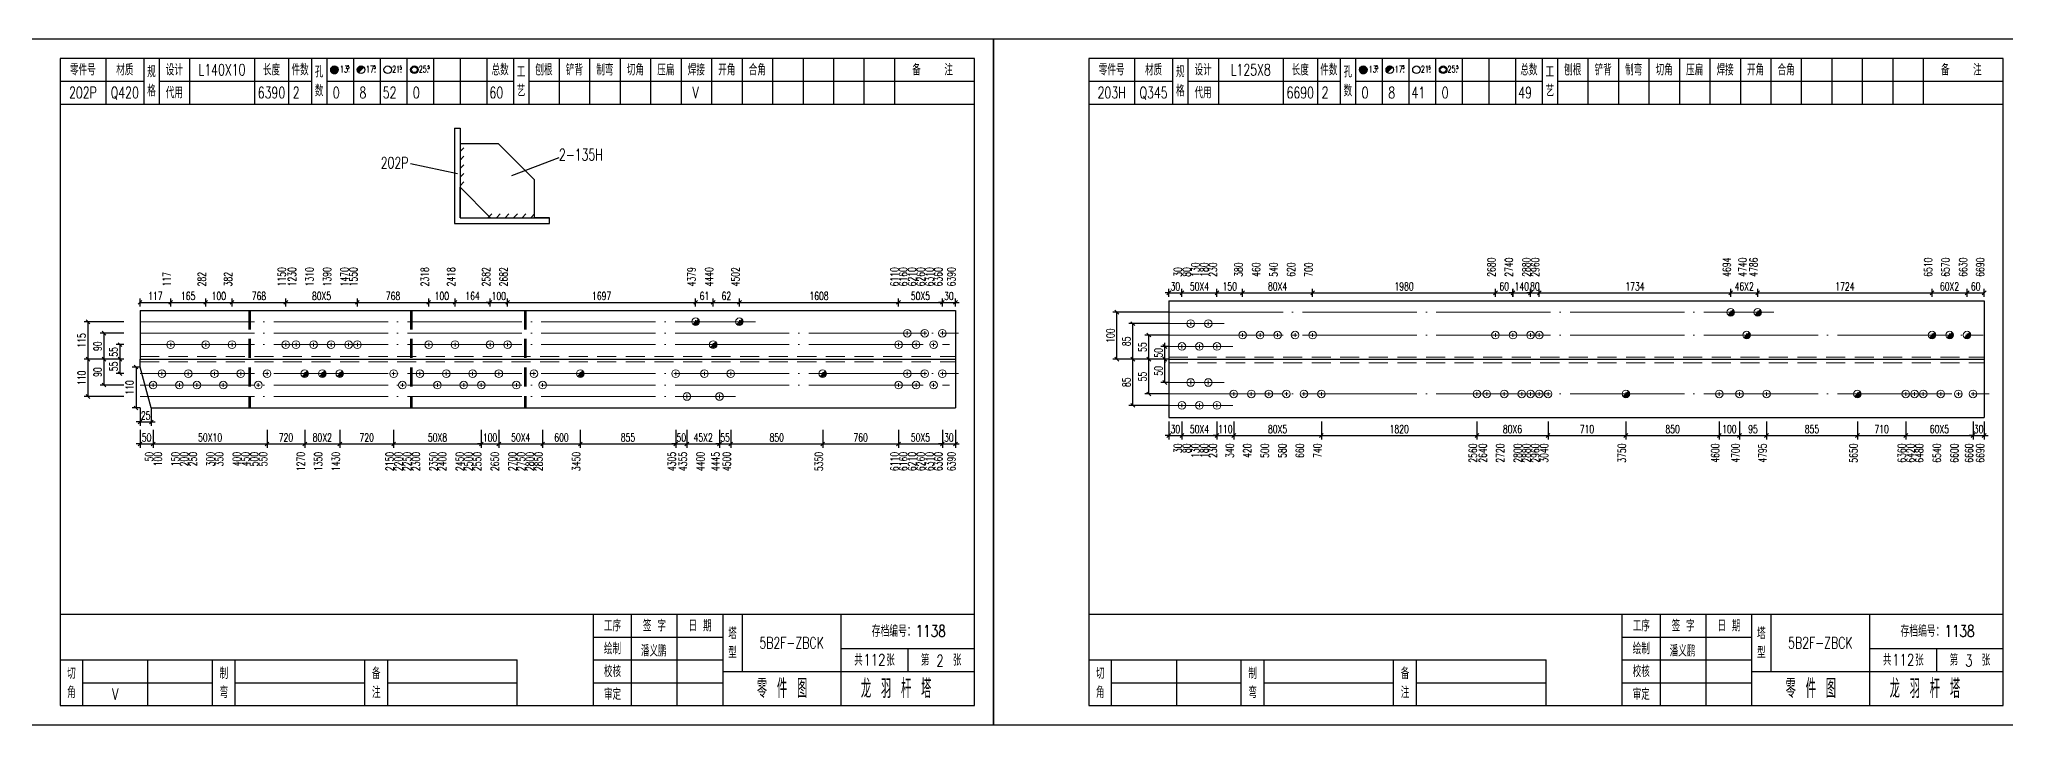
# Model space of a CAD drawing. Header units: millimetres. Extents: x 0 to 30240, y -10896 to -1348.
# Drawn here: x 290 to 806, y -2069 to -1889 of the extents above; entities that cross this region are included whole.
import ezdxf
from ezdxf.enums import TextEntityAlignment as Align

# ---------------------------------------------------------------- set-up
doc = ezdxf.new("R2010")
doc.units = ezdxf.units.MM
doc.header["$LTSCALE"] = 20
doc.header["$PDMODE"] = 1
doc.linetypes.add('DASHDOT2X', pattern=[1.75, 1.5, -0.125, 0, -0.125])
doc.linetypes.add('HIDDEN', pattern=[0.375, 0.25, -0.125])
for name, color, linetype, lineweight in [('1', 7, 'Continuous', 25), ('11', 3, 'Continuous', 13), ('2', 1, 'HIDDEN', 13), ('5', 1, 'Continuous', 13), ('7', 2, 'DASHDOT2X', 13)]:
    doc.layers.add(name, color=color, linetype=linetype, lineweight=lineweight)
doc.styles.get("Standard").update_dxf_attribs({"font": 'simplex', "width": 0.7, "bigfont": 'gbhzfs.shx'})
doc.styles.add('SYMBOL_TXT', font='txt.shx', dxfattribs={"width": 0.6})
doc.styles.add('TITLE_TXT', font='simplex.shx', dxfattribs={"width": 0.75, "height": 2.5, "bigfont": 'gbhzfs.shx'})
doc.dimstyles.get("Standard").update_dxf_attribs({"dimtxt": 2.1, "dimasz": 1, "dimexe": 1.05, "dimexo": 0, "dimgap": 0.63, "dimtad": 1, "dimzin": 0, "dimdsep": 46, "dimtxsty": 'standard', "dimblk": 'OBLIQUE', "dimblk1": 'OBLIQUE', "dimblk2": 'OBLIQUE', "dimcen": 0.09, "dimadec": 0, "dimazin": 0, "dimtfac": 1, "dimtdec": 1, "dimtix": 1, "dimtmove": 0, "dimatfit": 3, "dimfxl": 0, "dimtolj": 1, "dimtzin": 0, "dimarcsym": 0})
pattern_1 = [(0, (-3, 0), (0, 0.0125), [])]

# ---------------------------------------------------------------- blocks, each defined once
blk = doc.blocks.new('M12_HOLE')
h = blk.add_hatch()
h.set_pattern_fill('LINE', scale=0.1, style=0)
h.set_pattern_definition(pattern_1)
h.paths.add_polyline_path([(-5, 0, 1), (-1, 0, 1)])
at = {"color": 7}
blk.add_circle((-3, 0), 2, dxfattribs=at)
at = {"color": 7, "attachment_point": 1, "style": 'SYMBOL_TXT'}
for s, insert, char_height, width in [('13\\f??|b0|i0|c0|p54;.', (-0.1, 2.1), 3.5, 5.707), ('5', (3.7, 2.3), 1.8, 2.931)]:
    blk.add_mtext(s, dxfattribs=dict(at, insert=insert, char_height=char_height, width=width))
blk = doc.blocks.new('M16_HOLE')
h = blk.add_hatch()
h.set_pattern_fill('LINE', scale=0.1, style=0)
h.set_pattern_definition(pattern_1)
h.paths.add_polyline_path([(-1.6, 1.4, 0.668179), (-5, 0, 0.198912), (-4.4, -1.4)])
at = {"color": 7}
blk.add_circle((-3, 0), 2, dxfattribs=at)
at = {"color": 7, "attachment_point": 1, "style": 'SYMBOL_TXT'}
for s, insert, char_height, width in [('17.', (-0.4, 2.1), 3.5, 6.316), ('5', (3.6, 2.3), 1.8, 1.822)]:
    blk.add_mtext(s, dxfattribs=dict(at, insert=insert, char_height=char_height, width=width))
blk = doc.blocks.new('M20_HOLE')
at = {"color": 7}
blk.add_circle((-3, 0), 2, dxfattribs=at)
at = {"color": 7, "attachment_point": 1, "style": 'SYMBOL_TXT'}
for s, insert, char_height, width in [('21.', (-0.7, 2), 3.5, 6.074), ('5', (3.3, 2), 1.8, 1.458)]:
    blk.add_mtext(s, dxfattribs=dict(at, insert=insert, char_height=char_height, width=width))
blk = doc.blocks.new('M24_HOLE')
at = {"color": 7}
for radius in [2, 1.5]:
    blk.add_circle((-3, 0), radius, dxfattribs=at)
at = {"color": 7, "attachment_point": 1, "style": 'SYMBOL_TXT'}
for s, insert, char_height, width in [('25.', (-0.7, 2.1), 3.5, 2.429), ('5', (3.9, 2.3), 1.8, 1.944)]:
    blk.add_mtext(s, dxfattribs=dict(at, insert=insert, char_height=char_height, width=width))
blk = doc.blocks.new('JgCard')
for p, q in [((270, 180), (0, 180)), ((0, 180), (0, 0)), ((270, 0), (270, 180)), ((265, 175), (25, 175)), ((25, 175), (25, 5)), ((37, 175), (37, 163)), ((47, 175), (47, 163)), ((51, 175), (51, 163)), ((59, 175), (59, 163)), ((76, 175), (76, 163)), ((85, 175), (85, 163)), ((91, 175), (91, 163)), ((95, 175), (95, 163)), ((102, 175), (102, 163)), ((109, 175), (109, 163)), ((116, 175), (116, 163)), ((123, 175), (123, 163)), ((130, 175), (130, 163)), ((137, 175), (137, 163)), ((144, 175), (144, 163)), ((148, 175), (148, 163)), ((156, 175), (156, 163)), ((164, 175), (164, 163)), ((172, 175), (172, 163)), ((180, 175), (180, 163)), ((188, 175), (188, 163)), ((196, 175), (196, 163)), ((204, 175), (204, 163)), ((212, 175), (212, 163)), ((220, 175), (220, 163)), ((228, 175), (228, 163)), ((236, 175), (236, 163)), ((244, 175), (244, 163)), ((265, 5), (265, 175)), ((25, 169), (47, 169)), ((51, 169), (91, 169)), ((95, 169), (144, 169)), ((148, 169), (265, 169)), ((25, 163), (265, 163)), ((25, 29), (265, 29)), ((165, 5), (165, 29)), ((175, 5), (175, 29)), ((187, 5), (187, 29)), ((199, 5), (199, 29)), ((204, 29), (204, 14)), ((230, 5), (230, 29)), ((165, 23), (199, 23)), ((25, 17), (145, 17)), ((31, 5), (31, 17)), ((48, 17), (48, 5)), ((65, 5), (65, 17)), ((71, 5), (71, 17)), ((105, 5), (105, 17)), ((111, 5), (111, 17)), ((145, 5), (145, 17)), ((165, 17), (199, 17)), ((230, 20), (265, 20)), ((247.5, 20), (247.5, 14)), ((31, 11), (65, 11)), ((71, 11), (105, 11)), ((111, 11), (145, 11)), ((165, 11), (199, 11)), ((199, 14), (265, 14)), ((0, 0), (270, 0)), ((25, 5), (265, 5))]:
    blk.add_line(p, q)
blk.add_lwpolyline([(96.03, 171.99, -1), (98.03, 171.99, -1)], format="xyb", close=True)
blk.add_point((145, 96))
at = {"xscale": 0.5, "yscale": 0.5, "zscale": 0.5}
for name, p in [('M12_HOLE', (98.53, 171.99)), ('M16_HOLE', (105.5, 172)), ('M20_HOLE', (112.5, 172)), ('M24_HOLE', (119.5, 172))]:
    blk.add_blockref(name, p, dxfattribs=at)
at = {"style": 'TITLE_TXT', "width": 0.75}
for s, height, p in [('存档编号：1138', 3.076, (238.02, 23.07)), ('潘义鹏', 3, (177.45, 17.91)), ('龙 羽 杆 塔', 5, (235.17, 6.97))]:
    blk.add_text(s, height=height, dxfattribs=at).set_placement(p)
at = {"attachment_point": 5, "style": 'TITLE_TXT'}
for s, insert, char_height, width in [('零件号', (31, 172), 3, 15), ('材质', (42, 172), 3, 8), ('规格', (49, 169), 3, 4), ('设计', (55, 172), 3, 8), ('长度', (80.5, 172), 3, 8), ('件数', (88, 172), 3, 6), ('孔数', (93, 169), 3, 4), ('总数', (140.5, 172), 3, 7), ('工\\P艺', (146, 169), 3, 4), ('刨根', (152, 172), 3, 8), ('铲背', (160, 172), 3, 8), ('制弯', (168, 172), 3, 8), ('切角', (176, 172), 3, 8), ('压扁', (184, 172), 3, 8), ('焊接', (192, 172), 3, 8), ('开角', (200, 172), 3, 8), ('合角', (208, 172), 3, 8), ('备    注', (254, 172), 3, 22), ('代用', (55, 166), 3, 8), ('工序', (170, 26), 3, 10), ('签 字', (181, 26), 3, 12), ('日 期', (193, 26), 3, 12), ('塔\\P型', (201.5, 21.5), 3, 5), ('绘制', (170, 20), 3, 10), ('校核', (170, 14), 3, 10), ('共    张', (238.75, 17), 3, 17.5), ('第    张', (256.25, 17), 3, 17.5), ('切\\P角', (28, 11), 3, 6), ('制\\P弯', (68, 11), 3, 6), ('备\\P注', (108, 11), 3, 6), ('零 件 图', (214.5, 9.5), 5, 31), ('审定', (170, 8), 3, 10)]:
    blk.add_mtext(s, dxfattribs=dict(at, insert=insert, char_height=char_height, width=width))
blk = doc.blocks.new('M20')
for p, q in [((-0.5, 0), (0.5, 0)), ((0, -0.5), (0, 0.5))]:
    blk.add_line(p, q)
blk.add_circle((0, 0), 1)
blk = doc.blocks.new('M16')
for p, q in [((-0.71, -0.71), (0.71, 0.71)), ((-0.4, 0), (0.4, 0)), ((0, 0.4), (0, -0.4))]:
    blk.add_line(p, q)
blk.add_circle((0, 0), 1)
for radius in [0.8, 0.6, 0.4, 0.2]:
    blk.add_arc((0, 0), radius, 225, 45)
blk = doc.blocks.new('_Oblique')
at = {"color": 0, "linetype": 'ByBlock', "lineweight": -2}
blk.add_line((-0.5, -0.5), (0.5, 0.5), dxfattribs=at)
blk = doc.blocks.new('*D1004')
at = {"layer": '11', "color": 0, "lineweight": -2}
for p, q in [((586, -1989.35), (586, -1994.07)), ((589.44, -1989.35), (589.44, -1994.07)), ((586, -1993.02), (585, -1993.02)), ((586, -1993.02), (589.44, -1993.02)), ((589.44, -1993.02), (590.44, -1993.02))]:
    blk.add_line(p, q, dxfattribs=at)
at = {"layer": 'Defpoints', "color": 0}
for p in [(586, -1989.35), (589.44, -1989.35), (589.44, -1993.02)]:
    blk.add_point(p, dxfattribs=at)
at = {"layer": '11', "color": 0, "lineweight": -2}
blk.add_blockref('_Oblique', (586, -1993.02), dxfattribs=at)
at = {"layer": '11', "color": 0, "lineweight": -2, "rotation": 180}
blk.add_blockref('_Oblique', (589.44, -1993.02), dxfattribs=at)
at = {"layer": '11', "color": 0, "insert": (587.72, -1991.34), "char_height": 2.1, "attachment_point": 5}
blk.add_mtext('\\A1;30', dxfattribs=at)
blk = doc.blocks.new('*D1006')
at = {"layer": '11', "color": 0, "lineweight": -2}
for p, q in [((598.64, -1989.35), (598.64, -1994.07)), ((603.05, -1989.35), (603.05, -1994.07)), ((598.64, -1993.02), (597.64, -1993.02)), ((598.64, -1993.02), (603.05, -1993.02)), ((603.05, -1993.02), (604.05, -1993.02))]:
    blk.add_line(p, q, dxfattribs=at)
at = {"layer": 'Defpoints', "color": 0}
for p in [(598.64, -1989.35), (603.05, -1989.35), (603.05, -1993.02)]:
    blk.add_point(p, dxfattribs=at)
at = {"layer": '11', "color": 0, "lineweight": -2}
blk.add_blockref('_Oblique', (598.64, -1993.02), dxfattribs=at)
at = {"layer": '11', "color": 0, "lineweight": -2, "rotation": 180}
blk.add_blockref('_Oblique', (603.05, -1993.02), dxfattribs=at)
at = {"layer": '11', "color": 0, "insert": (600.85, -1991.34), "char_height": 2.1, "attachment_point": 5}
blk.add_mtext('\\A1;110', dxfattribs=at)
blk = doc.blocks.new('*D1017')
at = {"layer": '11', "color": 0, "lineweight": -2}
for p, q in [((797.06, -1989.35), (797.06, -1994.07)), ((800, -1989.35), (800, -1994.07)), ((797.06, -1993.02), (796.06, -1993.02)), ((797.06, -1993.02), (800, -1993.02)), ((800, -1993.02), (801, -1993.02))]:
    blk.add_line(p, q, dxfattribs=at)
at = {"layer": 'Defpoints', "color": 0}
for p in [(797.06, -1989.35), (800, -1989.35), (800, -1993.02)]:
    blk.add_point(p, dxfattribs=at)
at = {"layer": '11', "color": 0, "lineweight": -2}
blk.add_blockref('_Oblique', (797.06, -1993.02), dxfattribs=at)
at = {"layer": '11', "color": 0, "lineweight": -2, "rotation": 180}
blk.add_blockref('_Oblique', (800, -1993.02), dxfattribs=at)
at = {"layer": '11', "color": 0, "insert": (798.53, -1991.34), "char_height": 2.1, "attachment_point": 5}
blk.add_mtext('\\A1;30', dxfattribs=at)
blk = doc.blocks.new('*D1018')
at = {"layer": '11', "color": 0, "lineweight": -2}
for p, q in [((586, -1955.54), (585, -1955.54)), ((586, -1956.59), (586, -1954.49)), ((586, -1955.54), (589.44, -1955.54)), ((589.44, -1956.59), (589.44, -1954.49)), ((589.44, -1955.54), (590.44, -1955.54))]:
    blk.add_line(p, q, dxfattribs=at)
at = {"layer": 'Defpoints', "color": 0}
for p in [(589.44, -1955.54), (586, -1956.59), (589.44, -1956.59)]:
    blk.add_point(p, dxfattribs=at)
at = {"layer": '11', "color": 0, "lineweight": -2}
blk.add_blockref('_Oblique', (586, -1955.54), dxfattribs=at)
at = {"layer": '11', "color": 0, "lineweight": -2, "rotation": 180}
blk.add_blockref('_Oblique', (589.44, -1955.54), dxfattribs=at)
at = {"layer": '11', "color": 0, "insert": (587.72, -1953.86), "char_height": 2.1, "attachment_point": 5}
blk.add_mtext('\\A1;30', dxfattribs=at)
blk = doc.blocks.new('*D1024')
at = {"layer": '11', "color": 0, "lineweight": -2}
for p, q in [((676.33, -1955.54), (675.33, -1955.54)), ((676.33, -1956.59), (676.33, -1954.49)), ((676.33, -1955.54), (680.93, -1955.54)), ((680.93, -1956.59), (680.93, -1954.49)), ((680.93, -1955.54), (681.93, -1955.54))]:
    blk.add_line(p, q, dxfattribs=at)
at = {"layer": 'Defpoints', "color": 0}
for p in [(680.93, -1955.54), (676.33, -1956.59), (680.93, -1956.59)]:
    blk.add_point(p, dxfattribs=at)
at = {"layer": '11', "color": 0, "lineweight": -2}
blk.add_blockref('_Oblique', (676.33, -1955.54), dxfattribs=at)
at = {"layer": '11', "color": 0, "lineweight": -2, "rotation": 180}
blk.add_blockref('_Oblique', (680.93, -1955.54), dxfattribs=at)
at = {"layer": '11', "color": 0, "insert": (678.63, -1953.86), "char_height": 2.1, "attachment_point": 5}
blk.add_mtext('\\A1;140', dxfattribs=at)
blk = doc.blocks.new('*D1025')
at = {"layer": '11', "color": 0, "lineweight": -2}
for p, q in [((680.93, -1955.54), (679.93, -1955.54)), ((680.93, -1956.59), (680.93, -1954.49)), ((680.93, -1955.54), (683.23, -1955.54)), ((683.23, -1956.59), (683.23, -1954.49)), ((683.23, -1955.54), (684.23, -1955.54))]:
    blk.add_line(p, q, dxfattribs=at)
at = {"layer": 'Defpoints', "color": 0}
for p in [(683.23, -1955.54), (680.93, -1956.59), (683.23, -1956.59)]:
    blk.add_point(p, dxfattribs=at)
at = {"layer": '11', "color": 0, "lineweight": -2}
blk.add_blockref('_Oblique', (680.93, -1955.54), dxfattribs=at)
at = {"layer": '11', "color": 0, "lineweight": -2, "rotation": 180}
blk.add_blockref('_Oblique', (683.23, -1955.54), dxfattribs=at)
at = {"layer": '11', "color": 0, "insert": (682.08, -1953.86), "char_height": 2.1, "attachment_point": 5}
blk.add_mtext('\\A1;80', dxfattribs=at)
blk = doc.blocks.new('*D1034')
at = {"layer": '1', "color": 0, "lineweight": -2}
for p, q in [((585.95, -1969.64), (583.9, -1969.64)), ((584.95, -1969.64), (584.95, -1968.64)), ((584.95, -1972.97), (584.95, -1969.64)), ((585.95, -1972.97), (583.9, -1972.97)), ((584.95, -1972.97), (584.95, -1973.97))]:
    blk.add_line(p, q, dxfattribs=at)
at = {"layer": 'Defpoints', "color": 0}
for p in [(584.95, -1969.64), (585.95, -1969.64), (585.95, -1972.97)]:
    blk.add_point(p, dxfattribs=at)
at = {"layer": '1', "color": 0, "lineweight": -2}
for p, rotation in [((584.95, -1969.64), 270), ((584.95, -1972.97), 90)]:
    blk.add_blockref('_Oblique', p, dxfattribs=dict(at, rotation=rotation))
at = {"layer": '1', "color": 0, "insert": (583.27, -1971.3), "char_height": 2.1, "attachment_point": 5, "rotation": 90}
blk.add_mtext('\\A1;50', dxfattribs=at)
blk = doc.blocks.new('*D6370')
at = {"layer": '11', "color": 0, "lineweight": -2}
for p, q in [((316, -1991.55), (316, -1996.28)), ((319.44, -1991.55), (319.44, -1996.28)), ((316, -1995.23), (315, -1995.23)), ((316, -1995.23), (319.44, -1995.23)), ((319.44, -1995.23), (320.44, -1995.23))]:
    blk.add_line(p, q, dxfattribs=at)
at = {"layer": 'Defpoints', "color": 0}
for p in [(316, -1991.55), (319.44, -1991.55), (319.44, -1995.23)]:
    blk.add_point(p, dxfattribs=at)
at = {"layer": '11', "color": 0, "lineweight": -2}
blk.add_blockref('_Oblique', (316, -1995.23), dxfattribs=at)
at = {"layer": '11', "color": 0, "lineweight": -2, "rotation": 180}
blk.add_blockref('_Oblique', (319.44, -1995.23), dxfattribs=at)
at = {"layer": '11', "color": 0, "insert": (317.72, -1993.55), "char_height": 2.1, "attachment_point": 5}
blk.add_mtext('\\A1;50', dxfattribs=at)
blk = doc.blocks.new('*D6376')
at = {"layer": '11', "color": 0, "lineweight": -2}
for p, q in [((405.56, -1991.55), (405.56, -1996.28)), ((410.16, -1991.55), (410.16, -1996.28)), ((405.56, -1995.23), (404.56, -1995.23)), ((405.56, -1995.23), (410.16, -1995.23)), ((410.16, -1995.23), (411.16, -1995.23))]:
    blk.add_line(p, q, dxfattribs=at)
at = {"layer": 'Defpoints', "color": 0}
for p in [(405.56, -1991.55), (410.16, -1991.55), (410.16, -1995.23)]:
    blk.add_point(p, dxfattribs=at)
at = {"layer": '11', "color": 0, "lineweight": -2}
blk.add_blockref('_Oblique', (405.56, -1995.23), dxfattribs=at)
at = {"layer": '11', "color": 0, "lineweight": -2, "rotation": 180}
blk.add_blockref('_Oblique', (410.16, -1995.23), dxfattribs=at)
at = {"layer": '11', "color": 0, "insert": (407.86, -1993.55), "char_height": 2.1, "attachment_point": 5}
blk.add_mtext('\\A1;100', dxfattribs=at)
blk = doc.blocks.new('*D6380')
at = {"layer": '11', "color": 0, "lineweight": -2}
for p, q in [((456.58, -1991.55), (456.58, -1996.28)), ((459.52, -1991.55), (459.52, -1996.28)), ((456.58, -1995.23), (455.58, -1995.23)), ((456.58, -1995.23), (459.52, -1995.23)), ((459.52, -1995.23), (460.52, -1995.23))]:
    blk.add_line(p, q, dxfattribs=at)
at = {"layer": 'Defpoints', "color": 0}
for p in [(456.58, -1991.55), (459.52, -1991.55), (459.52, -1995.23)]:
    blk.add_point(p, dxfattribs=at)
at = {"layer": '11', "color": 0, "lineweight": -2}
blk.add_blockref('_Oblique', (456.58, -1995.23), dxfattribs=at)
at = {"layer": '11', "color": 0, "lineweight": -2, "rotation": 180}
blk.add_blockref('_Oblique', (459.52, -1995.23), dxfattribs=at)
at = {"layer": '11', "color": 0, "insert": (458.05, -1993.55), "char_height": 2.1, "attachment_point": 5}
blk.add_mtext('\\A1;50', dxfattribs=at)
blk = doc.blocks.new('*D6382')
at = {"layer": '11', "color": 0, "lineweight": -2}
for p, q in [((468.08, -1991.55), (468.08, -1996.28)), ((471.02, -1991.55), (471.02, -1996.28)), ((468.08, -1995.23), (467.08, -1995.23)), ((468.08, -1995.23), (471.02, -1995.23)), ((471.02, -1995.23), (472.02, -1995.23))]:
    blk.add_line(p, q, dxfattribs=at)
at = {"layer": 'Defpoints', "color": 0}
for p in [(468.08, -1991.55), (471.02, -1991.55), (471.02, -1995.23)]:
    blk.add_point(p, dxfattribs=at)
at = {"layer": '11', "color": 0, "lineweight": -2}
blk.add_blockref('_Oblique', (468.08, -1995.23), dxfattribs=at)
at = {"layer": '11', "color": 0, "lineweight": -2, "rotation": 180}
blk.add_blockref('_Oblique', (471.02, -1995.23), dxfattribs=at)
at = {"layer": '11', "color": 0, "insert": (469.55, -1993.55), "char_height": 2.1, "attachment_point": 5}
blk.add_mtext('\\A1;55', dxfattribs=at)
blk = doc.blocks.new('*D6386')
at = {"layer": '11', "color": 0, "lineweight": -2}
for p, q in [((526.56, -1991.55), (526.56, -1996.28)), ((530, -1991.55), (530, -1996.28)), ((526.56, -1995.23), (525.56, -1995.23)), ((526.56, -1995.23), (530, -1995.23)), ((530, -1995.23), (531, -1995.23))]:
    blk.add_line(p, q, dxfattribs=at)
at = {"layer": 'Defpoints', "color": 0}
for p in [(526.56, -1991.55), (530, -1991.55), (530, -1995.23)]:
    blk.add_point(p, dxfattribs=at)
at = {"layer": '11', "color": 0, "lineweight": -2}
blk.add_blockref('_Oblique', (526.56, -1995.23), dxfattribs=at)
at = {"layer": '11', "color": 0, "lineweight": -2, "rotation": 180}
blk.add_blockref('_Oblique', (530, -1995.23), dxfattribs=at)
at = {"layer": '11', "color": 0, "insert": (528.28, -1993.55), "char_height": 2.1, "attachment_point": 5}
blk.add_mtext('\\A1;30', dxfattribs=at)
blk = doc.blocks.new('*D6395')
at = {"layer": '11', "color": 0, "lineweight": -2}
for p, q in [((407.86, -1958.06), (406.86, -1958.06)), ((407.86, -1959.11), (407.86, -1957.01)), ((407.86, -1958.06), (412.46, -1958.06)), ((412.46, -1959.11), (412.46, -1957.01)), ((412.46, -1958.06), (413.46, -1958.06))]:
    blk.add_line(p, q, dxfattribs=at)
at = {"layer": 'Defpoints', "color": 0}
for p in [(407.86, -1959.11), (412.46, -1958.06), (412.46, -1959.11)]:
    blk.add_point(p, dxfattribs=at)
at = {"layer": '11', "color": 0, "lineweight": -2}
blk.add_blockref('_Oblique', (407.86, -1958.06), dxfattribs=at)
at = {"layer": '11', "color": 0, "lineweight": -2, "rotation": 180}
blk.add_blockref('_Oblique', (412.46, -1958.06), dxfattribs=at)
at = {"layer": '11', "color": 0, "insert": (410.16, -1956.38), "char_height": 2.1, "attachment_point": 5}
blk.add_mtext('\\A1;100', dxfattribs=at)
blk = doc.blocks.new('*D6401')
at = {"layer": '11', "color": 0, "lineweight": -2}
for p, q in [((526.56, -1958.06), (525.56, -1958.06)), ((526.56, -1959.11), (526.56, -1957.01)), ((526.56, -1958.06), (530, -1958.06)), ((530, -1959.11), (530, -1957.01)), ((530, -1958.06), (531, -1958.06))]:
    blk.add_line(p, q, dxfattribs=at)
at = {"layer": 'Defpoints', "color": 0}
for p in [(526.56, -1959.11), (530, -1958.06), (530, -1959.11)]:
    blk.add_point(p, dxfattribs=at)
at = {"layer": '11', "color": 0, "lineweight": -2}
blk.add_blockref('_Oblique', (526.56, -1958.06), dxfattribs=at)
at = {"layer": '11', "color": 0, "lineweight": -2, "rotation": 180}
blk.add_blockref('_Oblique', (530, -1958.06), dxfattribs=at)
at = {"layer": '11', "color": 0, "insert": (528.28, -1956.38), "char_height": 2.1, "attachment_point": 5}
blk.add_mtext('\\A1;30', dxfattribs=at)
blk = doc.blocks.new('*D6402')
at = {"layer": '11', "color": 0, "lineweight": -2}
for p, q in [((316, -1975.04), (313.9, -1975.04)), ((314.95, -1975.04), (314.95, -1985.78)), ((316, -1985.78), (313.9, -1985.78))]:
    blk.add_line(p, q, dxfattribs=at)
at = {"layer": 'Defpoints', "color": 0}
for p in [(316, -1975.04), (314.95, -1985.78), (316, -1985.78)]:
    blk.add_point(p, dxfattribs=at)
at = {"layer": '11', "color": 0, "lineweight": -2}
for p, rotation in [((314.95, -1975.04), 90), ((314.95, -1985.78), 270)]:
    blk.add_blockref('_Oblique', p, dxfattribs=dict(at, rotation=rotation))
at = {"layer": '11', "color": 0, "insert": (313.27, -1980.41), "char_height": 2.1, "attachment_point": 5, "rotation": 90}
blk.add_mtext('\\A1;110', dxfattribs=at)
blk = doc.blocks.new('*D6403')
at = {"layer": '11', "color": 0, "lineweight": -2}
for p, q in [((316, -1985.78), (316, -1990.5)), ((318.96, -1985.78), (318.96, -1990.5)), ((316, -1989.45), (315, -1989.45)), ((316, -1989.45), (318.96, -1989.45)), ((318.96, -1989.45), (319.96, -1989.45))]:
    blk.add_line(p, q, dxfattribs=at)
at = {"layer": 'Defpoints', "color": 0}
for p in [(316, -1985.78), (318.96, -1985.78), (318.96, -1989.45)]:
    blk.add_point(p, dxfattribs=at)
at = {"layer": '11', "color": 0, "lineweight": -2}
blk.add_blockref('_Oblique', (316, -1989.45), dxfattribs=at)
at = {"layer": '11', "color": 0, "lineweight": -2, "rotation": 180}
blk.add_blockref('_Oblique', (318.96, -1989.45), dxfattribs=at)
at = {"layer": '11', "color": 0, "insert": (317.48, -1987.77), "char_height": 2.1, "attachment_point": 5}
blk.add_mtext('\\A1;25', dxfattribs=at)

msp = doc.modelspace()

# ---------------------------------------------------------------- linework, layer by layer
at = {"layer": '1'}
for p, q in [((398.501, -1912.329), (400.001, -1912.329)), ((398.501, -1912.329), (398.501, -1937.329)), ((400.001, -1912.329), (400.001, -1916.329)), ((400.001, -1912.329), (400.001, -1935.829)), ((400.001, -1916.329), (410.001, -1916.329)), ((400.001, -1918.439), (401.001, -1917.439)), ((400.001, -1920.684), (401.001, -1919.684)), ((419.501, -1925.829), (410.001, -1916.329)), ((399.316, -1924.28), (386.991, -1921.675)), ((400.001, -1922.929), (401.001, -1921.929)), ((400.001, -1925.174), (401.001, -1924.174)), ((413.575, -1924.761), (426.028, -1920.041)), ((400.001, -1927.419), (401.001, -1926.419)), ((408.001, -1935.829), (400.001, -1927.829)), ((400.001, -1935.829), (400.001, -1927.829)), ((419.501, -1935.829), (419.501, -1925.829)), ((400.001, -1935.829), (400.001, -1931.829)), ((407.307, -1935.829), (408.307, -1934.829)), ((409.552, -1935.829), (410.552, -1934.829)), ((411.797, -1935.829), (412.797, -1934.829)), ((414.042, -1935.829), (415.042, -1934.829)), ((416.287, -1935.829), (417.287, -1934.829)), ((418.532, -1935.829), (419.532, -1934.829)), ((398.501, -1937.329), (423.501, -1937.329)), ((400.001, -1935.829), (408.001, -1935.829)), ((400.001, -1935.829), (423.501, -1935.829)), ((423.501, -1935.829), (419.501, -1935.829)), ((423.501, -1937.329), (423.501, -1935.829)), ((316, -1960.156), (316, -1972.966)), ((316, -1960.156), (530, -1960.156)), ((530, -1960.156), (530, -1985.776)), ((586, -1957.636), (586, -1988.296)), ((586, -1957.636), (800, -1957.636)), ((800, -1957.636), (800, -1988.296)), ((316, -1975.044), (316, -1972.966)), ((316, -1972.966), (530, -1972.966)), ((318.958, -1985.776), (316, -1975.044)), ((586, -1972.966), (800, -1972.966)), ((318.958, -1985.776), (530, -1985.776)), ((586, -1988.296), (800, -1988.296))]:
    msp.add_line(p, q, dxfattribs=at)
at = {"layer": '1', "linetype": 'HIDDEN'}
for p, q in [((344.556, -1960.156), (344.556, -1985.776)), ((344.924, -1960.156), (344.924, -1985.776)), ((386.98, -1960.156), (386.98, -1985.776)), ((387.348, -1960.156), (387.348, -1985.776)), ((416.88, -1960.156), (416.88, -1985.776)), ((417.248, -1960.156), (417.248, -1985.776))]:
    msp.add_line(p, q, dxfattribs=at)
at = {"layer": '2'}
for p, q in [((316, -1972.273), (530, -1972.273)), ((316, -1973.659), (530, -1973.659)), ((586, -1972.433), (800, -1972.433)), ((586, -1973.947), (800, -1973.947))]:
    msp.add_line(p, q, dxfattribs=at)
at = {"layer": '7'}
for p, q in [((586, -1960.636), (744.763, -1960.636)), ((316, -1963.156), (477.518, -1963.156)), ((316, -1966.156), (530.76, -1966.156)), ((586, -1963.636), (600.54, -1963.636)), ((316, -1969.156), (528.46, -1969.156)), ((586, -1966.636), (799.71, -1966.636)), ((586, -1969.636), (602.84, -1969.636)), ((316, -1976.776), (530.76, -1976.776)), ((316, -1979.776), (528.46, -1979.776)), ((586, -1979.098), (600.54, -1979.098)), ((316, -1982.776), (472.278, -1982.776)), ((586, -1982.098), (801.26, -1982.098)), ((586, -1985.098), (602.84, -1985.098))]:
    msp.add_line(p, q, dxfattribs=at)

# ---------------------------------------------------------------- block references
at = {"layer": '1'}
for p in [(270, -2068.966), (540, -2068.966)]:
    msp.add_blockref('JgCard', p, dxfattribs=at)
at = {"layer": '5'}
for name, p in [('M16', (733.472, -1960.636)), ('M16', (740.563, -1960.636)), ('M16', (461.818, -1963.156)), ('M16', (473.318, -1963.156)), ('M20', (517.36, -1966.156)), ('M20', (521.96, -1966.156)), ('M20', (526.56, -1966.156)), ('M20', (591.74, -1963.636)), ('M20', (596.34, -1963.636)), ('M20', (605.35, -1966.636)), ('M20', (609.95, -1966.636)), ('M20', (614.55, -1966.636)), ('M20', (619.15, -1966.636)), ('M20', (623.75, -1966.636)), ('M20', (671.728, -1966.636)), ('M20', (676.328, -1966.636)), ('M20', (680.928, -1966.636)), ('M20', (683.228, -1966.636)), ('M16', (737.623, -1966.636)), ('M16', (786.31, -1966.636)), ('M16', (790.91, -1966.636)), ('M16', (795.51, -1966.636)), ('M20', (324.04, -1969.156)), ('M20', (333.24, -1969.156)), ('M20', (340.14, -1969.156)), ('M20', (354.252, -1969.156)), ('M20', (356.932, -1969.156)), ('M20', (361.532, -1969.156)), ('M20', (366.132, -1969.156)), ('M20', (370.732, -1969.156)), ('M20', (373.032, -1969.156)), ('M20', (391.764, -1969.156)), ('M20', (398.664, -1969.156)), ('M20', (407.864, -1969.156)), ('M20', (412.464, -1969.156)), ('M16', (466.418, -1969.156)), ('M20', (515.06, -1969.156)), ('M20', (519.66, -1969.156)), ('M20', (524.26, -1969.156)), ('M20', (589.44, -1969.636)), ('M20', (594.04, -1969.636)), ('M20', (598.64, -1969.636)), ('M20', (321.74, -1976.776)), ('M20', (328.64, -1976.776)), ('M20', (335.54, -1976.776)), ('M20', (342.44, -1976.776)), ('M20', (349.34, -1976.776)), ('M16', (359.232, -1976.776)), ('M16', (363.832, -1976.776)), ('M16', (368.432, -1976.776)), ('M20', (382.564, -1976.776)), ('M20', (389.464, -1976.776)), ('M20', (396.364, -1976.776)), ('M20', (403.264, -1976.776)), ('M20', (410.164, -1976.776)), ('M20', (419.364, -1976.776)), ('M16', (431.54, -1976.776)), ('M20', (456.578, -1976.776)), ('M20', (464.118, -1976.776)), ('M20', (471.018, -1976.776)), ('M16', (495.171, -1976.776)), ('M20', (517.36, -1976.776)), ('M20', (521.96, -1976.776)), ('M20', (526.56, -1976.776)), ('M20', (319.44, -1979.776)), ('M20', (326.34, -1979.776)), ('M20', (330.94, -1979.776)), ('M20', (337.84, -1979.776)), ('M20', (347.04, -1979.776)), ('M20', (384.864, -1979.776)), ('M20', (394.064, -1979.776)), ('M20', (400.964, -1979.776)), ('M20', (405.564, -1979.776)), ('M20', (414.764, -1979.776)), ('M20', (421.664, -1979.776)), ('M20', (515.06, -1979.776)), ('M20', (519.66, -1979.776)), ('M20', (524.26, -1979.776)), ('M20', (591.74, -1979.098)), ('M20', (596.34, -1979.098)), ('M20', (603.05, -1982.098)), ('M20', (607.65, -1982.098)), ('M20', (612.25, -1982.098)), ('M20', (616.85, -1982.098)), ('M20', (621.45, -1982.098)), ('M20', (626.05, -1982.098)), ('M20', (666.869, -1982.098)), ('M20', (669.428, -1982.098)), ('M20', (674.028, -1982.098)), ('M20', (678.628, -1982.098)), ('M20', (680.928, -1982.098)), ('M20', (683.228, -1982.098)), ('M20', (685.528, -1982.098)), ('M16', (705.955, -1982.098)), ('M20', (730.465, -1982.098)), ('M20', (735.772, -1982.098)), ('M20', (742.863, -1982.098)), ('M16', (766.732, -1982.098)), ('M20', (779.41, -1982.098)), ('M20', (781.71, -1982.098)), ('M20', (784.01, -1982.098)), ('M20', (788.61, -1982.098)), ('M20', (793.21, -1982.098)), ('M20', (797.06, -1982.098)), ('M20', (459.518, -1982.776)), ('M20', (468.078, -1982.776)), ('M20', (589.44, -1985.098)), ('M20', (594.04, -1985.098)), ('M20', (598.64, -1985.098))]:
    msp.add_blockref(name, p, dxfattribs=at)

# ---------------------------------------------------------------- texts
at = {"style": 'TITLE_TXT', "width": 0.75}
for s, p in [('112', (505.855, -2053.439)), ('2', (525.003, -2053.654)), ('112', (775.855, -2053.439)), ('3', (795.003, -2053.654))]:
    msp.add_text(s, height=3, dxfattribs=at).set_placement(p)
at = {"layer": '1', "width": 0.7}
for s, p in [('L140X10', (337.5, -1896.966)), ('L125X8', (607.5, -1896.966)), ('202P', (301, -1902.966)), ('Q420', (312, -1902.966)), ('6390', (350.5, -1902.966)), ('2', (357, -1902.966)), ('0', (367.5, -1902.966)), ('8', (374.5, -1902.966)), ('52', (381.5, -1902.966)), ('0', (388.5, -1902.966)), ('60', (409.5, -1902.966)), ('V', (461.809, -1902.92)), ('203H', (571, -1902.966)), ('Q345', (582, -1902.966)), ('6690', (620.5, -1902.966)), ('2', (627, -1902.966)), ('0', (637.5, -1902.966)), ('8', (644.5, -1902.966)), ('41', (651.5, -1902.966)), ('0', (658.5, -1902.966)), ('49', (679.5, -1902.966)), ('2-135H', (431.7, -1919.259)), ('202P', (382.798, -1921.383)), ('V', (309.5, -2060.966))]:
    msp.add_text(s, height=3, dxfattribs=at).set_placement(p, align=Align.MIDDLE_CENTER)
for s, p in [('117', (324.04, -1953.856)), ('282', (333.24, -1953.856)), ('382', (340.14, -1953.856)), ('1150', (354.252, -1953.856)), ('1230', (356.932, -1953.856)), ('1310', (361.532, -1953.856)), ('1390', (366.132, -1953.856)), ('1470', (370.732, -1953.856)), ('1550', (373.032, -1953.856)), ('2318', (391.764, -1953.856)), ('2418', (398.664, -1953.856)), ('2582', (407.864, -1953.856)), ('2682', (412.464, -1953.856)), ('4379', (461.793, -1953.856)), ('4440', (466.418, -1953.856)), ('4502', (473.321, -1953.856)), ('6110', (515.06, -1953.856)), ('6160', (517.36, -1953.856)), ('6210', (519.66, -1953.856)), ('6260', (521.96, -1953.856)), ('6310', (524.26, -1953.856)), ('6360', (526.56, -1953.856)), ('6390', (530, -1953.856)), ('30', (589.44, -1951.336)), ('80', (591.74, -1951.336)), ('130', (594.04, -1951.336)), ('180', (596.34, -1951.336)), ('230', (598.64, -1951.336)), ('380', (605.35, -1951.336)), ('460', (609.95, -1951.336)), ('540', (614.55, -1951.336)), ('620', (619.15, -1951.336)), ('700', (623.75, -1951.336)), ('2680', (671.728, -1951.336)), ('2740', (676.328, -1951.336)), ('2880', (680.928, -1951.336)), ('2960', (683.228, -1951.336)), ('4694', (733.492, -1951.336)), ('4740', (737.623, -1951.336)), ('4786', (740.54, -1951.336)), ('6510', (786.31, -1951.336)), ('6570', (790.91, -1951.336)), ('6630', (795.51, -1951.336)), ('6690', (800, -1951.336))]:
    msp.add_text(s, height=2.1, rotation=90, dxfattribs=at).set_placement(p)
for s, p in [('30', (589.44, -1995.121)), ('80', (591.74, -1995.121)), ('130', (594.04, -1995.121)), ('180', (596.34, -1995.121)), ('230', (598.64, -1995.121)), ('340', (603.05, -1995.121)), ('420', (607.65, -1995.121)), ('500', (612.25, -1995.121)), ('580', (616.85, -1995.121)), ('660', (621.45, -1995.121)), ('740', (626.05, -1995.121)), ('2560', (666.869, -1995.121)), ('2640', (669.428, -1995.121)), ('2720', (674.028, -1995.121)), ('2800', (678.628, -1995.121)), ('2880', (680.928, -1995.121)), ('2960', (683.228, -1995.121)), ('3040', (685.528, -1995.121)), ('3750', (705.955, -1995.121)), ('4600', (730.465, -1995.121)), ('4700', (735.772, -1995.121)), ('4795', (742.863, -1995.121)), ('5650', (766.732, -1995.121)), ('6360', (779.41, -1995.121)), ('6420', (781.71, -1995.121)), ('6480', (784.01, -1995.121)), ('6540', (788.61, -1995.121)), ('6600', (793.21, -1995.121)), ('6660', (797.06, -1995.121)), ('6690', (800, -1995.121)), ('50', (319.44, -1997.326)), ('100', (321.74, -1997.326)), ('150', (326.34, -1997.326)), ('200', (328.64, -1997.326)), ('250', (330.94, -1997.326)), ('300', (335.54, -1997.326)), ('350', (337.84, -1997.326)), ('400', (342.44, -1997.326)), ('450', (344.74, -1997.326)), ('500', (347.04, -1997.326)), ('550', (349.34, -1997.326)), ('1270', (359.232, -1997.326)), ('1350', (363.832, -1997.326)), ('1430', (368.432, -1997.326)), ('2150', (382.564, -1997.326)), ('2200', (384.864, -1997.326)), ('2250', (387.164, -1997.326)), ('2300', (389.464, -1997.326)), ('2350', (394.064, -1997.326)), ('2400', (396.364, -1997.326)), ('2450', (400.964, -1997.326)), ('2500', (403.264, -1997.326)), ('2550', (405.564, -1997.326)), ('2650', (410.164, -1997.326)), ('2700', (414.764, -1997.326)), ('2750', (417.064, -1997.326)), ('2800', (419.364, -1997.326)), ('2850', (421.664, -1997.326)), ('3450', (431.54, -1997.326)), ('4305', (456.578, -1997.326)), ('4355', (459.493, -1997.326)), ('4400', (464.118, -1997.326)), ('4445', (468.101, -1997.326)), ('4500', (471.018, -1997.326)), ('5350', (495.171, -1997.326)), ('6110', (515.06, -1997.326)), ('6160', (517.36, -1997.326)), ('6210', (519.66, -1997.326)), ('6260', (521.96, -1997.326)), ('6310', (524.26, -1997.326)), ('6360', (526.56, -1997.326)), ('6390', (530, -1997.326))]:
    msp.add_text(s, height=2.1, rotation=90, dxfattribs=at).set_placement(p, align=Align.RIGHT)
at = {"layer": '1', "char_height": 3, "width": 26, "attachment_point": 5}
for insert in [(487, -2047.466), (757, -2047.466)]:
    msp.add_mtext('5B2F-ZBCK', dxfattribs=dict(at, insert=insert))

# ---------------------------------------------------------------- dimensions: what is measured, and where the dimension line sits
at = {"layer": '1'}
for base, p1, p2, text in [((572.35, -1960.636), (585.95, -1972.966), (585.95, -1960.636), '100'), ((302.35, -1963.156), (311.75, -1972.966), (311.75, -1963.156), '115'), ((306.55, -1966.156), (311.75, -1972.966), (311.75, -1966.156), '90'), ((576.55, -1963.636), (585.95, -1972.966), (585.95, -1963.636), '85'), ((580.75, -1966.636), (585.95, -1972.966), (585.95, -1966.636), '55'), ((310.75, -1969.156), (311.75, -1972.966), (311.75, -1969.156), '55'), ((302.35, -1972.966), (311.75, -1982.776), (311.75, -1972.966), '110'), ((306.55, -1972.966), (311.75, -1979.776), (311.75, -1972.966), '90'), ((310.75, -1972.966), (311.75, -1976.776), (311.75, -1972.966), '55'), ((576.55, -1972.966), (585.95, -1985.098), (585.95, -1972.966), '85'), ((580.75, -1972.966), (585.95, -1982.098), (585.95, -1972.966), '55'), ((584.95, -1972.966), (585.95, -1979.098), (585.95, -1972.966), '50')]:
    msp.add_linear_dim(base=base, p1=p1, p2=p2, angle=90, text=text, dimstyle='standard', dxfattribs=at).render()
dim = msp.add_linear_dim(base=(584.95, -1969.636), p1=(585.95, -1972.966), p2=(585.95, -1969.636), angle=90, text='50', dimstyle='standard', dxfattribs=at)
dim.commit()
dim.dimension.update_dxf_attribs({"geometry": '*D1034', "text_midpoint": (583.27, -1971.301)})
at = {"layer": '11'}
for base, p1, p2, text in [((324.04, -1958.056), (316, -1959.106), (324.04, -1959.106), '117'), ((333.24, -1958.056), (324.04, -1959.106), (333.24, -1959.106), '165'), ((340.14, -1958.056), (333.24, -1959.106), (340.14, -1959.106), '100'), ((354.252, -1958.056), (340.14, -1959.106), (354.252, -1959.106), '768'), ((373.032, -1958.056), (354.252, -1959.106), (373.032, -1959.106), '80X5'), ((391.764, -1958.056), (373.032, -1959.106), (391.764, -1959.106), '768'), ((398.664, -1958.056), (391.764, -1959.106), (398.664, -1959.106), '100'), ((407.864, -1958.056), (398.664, -1959.106), (407.864, -1959.106), '164'), ((461.818, -1958.056), (412.464, -1959.106), (461.818, -1959.106), '1697'), ((466.418, -1958.056), (461.818, -1959.106), (466.418, -1959.106), '61'), ((473.318, -1958.056), (466.418, -1959.106), (473.318, -1959.106), '62'), ((515.06, -1958.056), (473.318, -1959.106), (515.06, -1959.106), '1608'), ((526.56, -1958.056), (515.06, -1959.106), (526.56, -1959.106), '50X5'), ((598.64, -1955.536), (589.44, -1956.586), (598.64, -1956.586), '50X4'), ((605.35, -1955.536), (598.64, -1956.586), (605.35, -1956.586), '150'), ((623.75, -1955.536), (605.35, -1956.586), (623.75, -1956.586), '80X4'), ((671.728, -1955.536), (623.75, -1956.586), (671.728, -1956.586), '1980'), ((676.328, -1955.536), (671.728, -1956.586), (676.328, -1956.586), '60'), ((733.472, -1955.536), (683.228, -1956.586), (733.472, -1956.586), '1734'), ((740.563, -1955.536), (733.472, -1956.586), (740.563, -1956.586), '46X2'), ((786.31, -1955.536), (740.563, -1956.586), (786.31, -1956.586), '1724'), ((795.51, -1955.536), (786.31, -1956.586), (795.51, -1956.586), '60X2'), ((800, -1955.536), (795.51, -1956.586), (800, -1956.586), '60'), ((349.34, -1995.226), (319.44, -1991.551), (349.34, -1991.551), '50X10'), ((359.232, -1995.226), (349.34, -1991.551), (359.232, -1991.551), '720'), ((368.432, -1995.226), (359.232, -1991.551), (368.432, -1991.551), '80X2'), ((382.564, -1995.226), (368.432, -1991.551), (382.564, -1991.551), '720'), ((405.564, -1995.226), (382.564, -1991.551), (405.564, -1991.551), '50X8'), ((421.664, -1995.226), (410.164, -1991.551), (421.664, -1991.551), '50X4'), ((431.54, -1995.226), (421.664, -1991.551), (431.54, -1991.551), '600'), ((456.578, -1995.226), (431.54, -1991.551), (456.578, -1991.551), '855'), ((468.078, -1995.226), (459.518, -1991.551), (468.078, -1991.551), '45X2'), ((495.171, -1995.226), (471.018, -1991.551), (495.171, -1991.551), '850'), ((515.06, -1995.226), (495.171, -1991.551), (515.06, -1991.551), '760'), ((526.56, -1995.226), (515.06, -1991.551), (526.56, -1991.551), '50X5'), ((598.64, -1993.021), (589.44, -1989.346), (598.64, -1989.346), '50X4'), ((626.05, -1993.021), (603.05, -1989.346), (626.05, -1989.346), '80X5'), ((666.869, -1993.021), (626.05, -1989.346), (666.869, -1989.346), '1820'), ((685.528, -1993.021), (666.869, -1989.346), (685.528, -1989.346), '80X6'), ((705.955, -1993.021), (685.528, -1989.346), (705.955, -1989.346), '710'), ((730.465, -1993.021), (705.955, -1989.346), (730.465, -1989.346), '850'), ((735.772, -1993.021), (730.465, -1989.346), (735.772, -1989.346), '100'), ((742.863, -1993.021), (735.772, -1989.346), (742.863, -1989.346), '95'), ((766.732, -1993.021), (742.863, -1989.346), (766.732, -1989.346), '855'), ((779.41, -1993.021), (766.732, -1989.346), (779.41, -1989.346), '710'), ((797.06, -1993.021), (779.41, -1989.346), (797.06, -1989.346), '60X5')]:
    msp.add_linear_dim(base=base, p1=p1, p2=p2, text=text, dimstyle='standard', dxfattribs=at).render()
for base, p1, p2, text, picture, middle in [((412.464, -1958.056), (407.864, -1959.106), (412.464, -1959.106), '100', '*D6395', (410.164, -1956.376)), ((530, -1958.056), (526.56, -1959.106), (530, -1959.106), '30', '*D6401', (528.28, -1956.376)), ((589.44, -1955.536), (586, -1956.586), (589.44, -1956.586), '30', '*D1018', (587.72, -1953.856)), ((680.928, -1955.536), (676.328, -1956.586), (680.928, -1956.586), '140', '*D1024', (678.628, -1953.856)), ((683.228, -1955.536), (680.928, -1956.586), (683.228, -1956.586), '80', '*D1025', (682.078, -1953.856)), ((318.958, -1989.451), (316, -1985.776), (318.958, -1985.776), '25', '*D6403', (317.479, -1987.771)), ((319.44, -1995.226), (316, -1991.551), (319.44, -1991.551), '50', '*D6370', (317.72, -1993.546)), ((410.164, -1995.226), (405.564, -1991.551), (410.164, -1991.551), '100', '*D6376', (407.864, -1993.546)), ((459.518, -1995.226), (456.578, -1991.551), (459.518, -1991.551), '50', '*D6380', (458.048, -1993.546)), ((471.018, -1995.226), (468.078, -1991.551), (471.018, -1991.551), '55', '*D6382', (469.548, -1993.546)), ((530, -1995.226), (526.56, -1991.551), (530, -1991.551), '30', '*D6386', (528.28, -1993.546)), ((589.44, -1993.021), (586, -1989.346), (589.44, -1989.346), '30', '*D1004', (587.72, -1991.341)), ((603.05, -1993.021), (598.64, -1989.346), (603.05, -1989.346), '110', '*D1006', (600.845, -1991.341)), ((800, -1993.021), (797.06, -1989.346), (800, -1989.346), '30', '*D1017', (798.53, -1991.341))]:
    dim = msp.add_linear_dim(base=base, p1=p1, p2=p2, text=text, dimstyle='standard', dxfattribs=at)
    dim.commit()
    dim.dimension.update_dxf_attribs({"geometry": picture, "text_midpoint": middle})
dim = msp.add_linear_dim(base=(314.95, -1985.776), p1=(316, -1975.044), p2=(316, -1985.776), angle=90, text='110', dimstyle='standard', dxfattribs=at)
dim.commit()
dim.dimension.update_dxf_attribs({"geometry": '*D6402', "text_midpoint": (313.27, -1980.41)})

doc.saveas('drawing.dxf')
